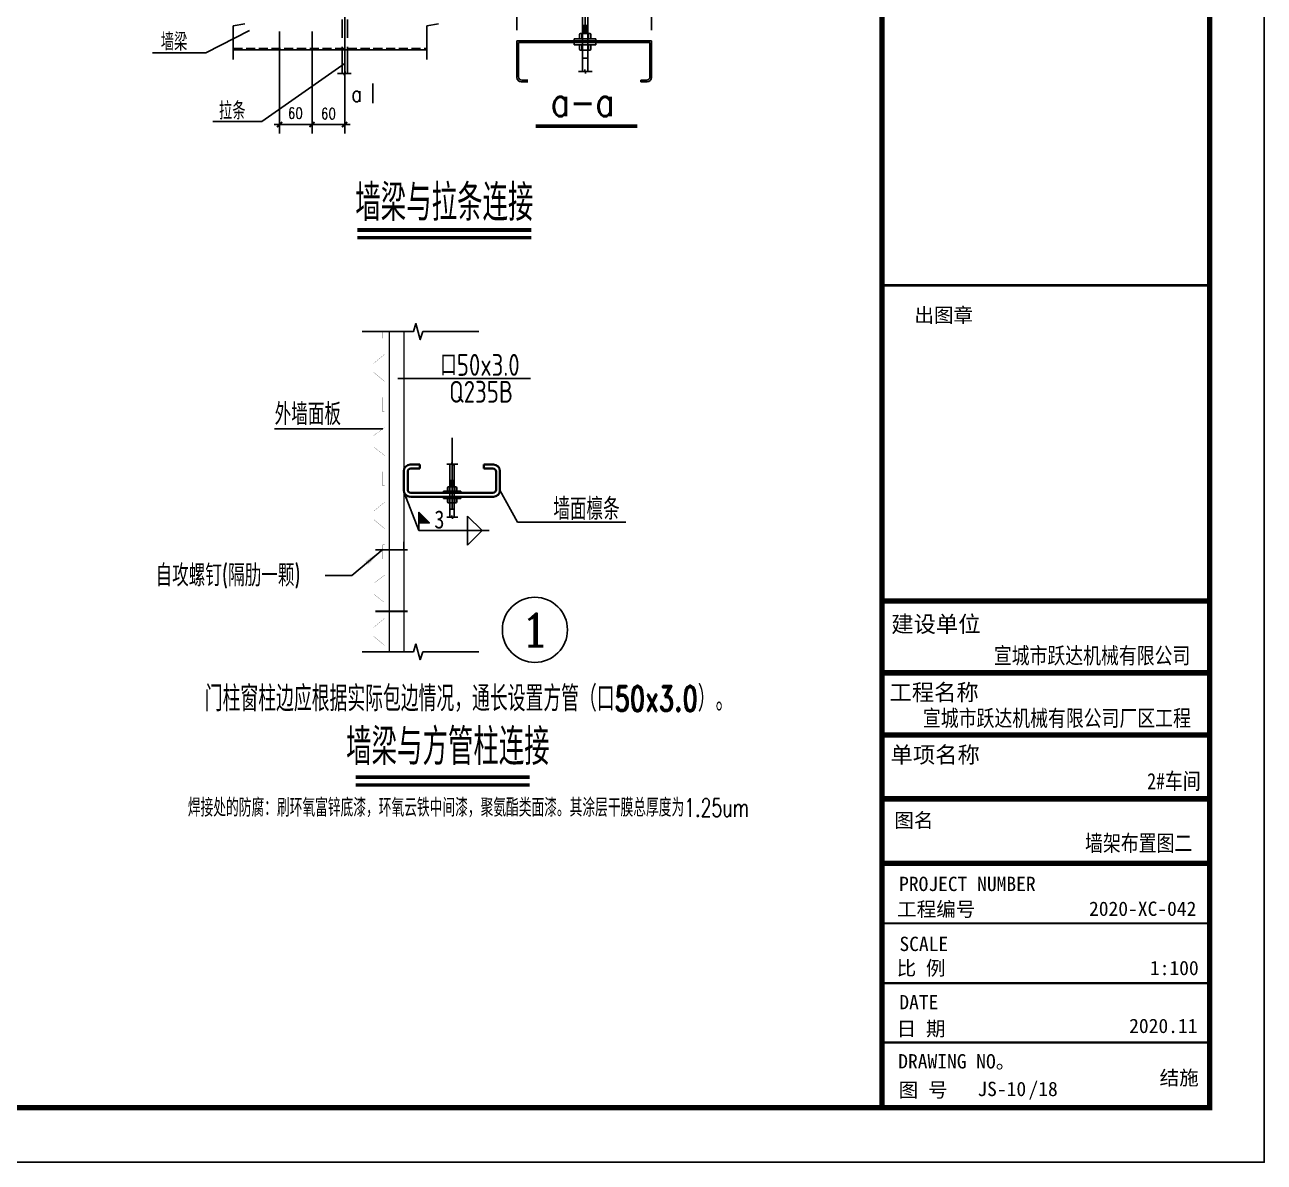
# Model space of a CAD drawing. Extents: x 69728788 to 150163257, y 20675998 to 43663798.
# Drawn here: x 75117182 to 75162631, y 21126288 to 21168004 of the extents above; entities that cross this region are included whole.
import ezdxf
from ezdxf.enums import TextEntityAlignment as Align

# ---------------------------------------------------------------- set-up
doc = ezdxf.new("R2010")
doc.units = 0
doc.header["$LTSCALE"] = 1000
doc.header["$MEASUREMENT"] = 0
for name, pattern in [('CENTER', [2, 1.25, -0.25, 0.25, -0.25]), ('DASH', [0.35, 0.25, -0.1]), ('DASHDOT', [25.4, 12.7, -6.35, 0, -6.35]), ('DASHED', [0.75, 0.5, -0.25])]:
    doc.linetypes.add(name, pattern=pattern)
doc.layers.get('0').update_dxf_attribs({"linetype": 'CONTINUOUS'})
for name, color, linetype in [('116', 1, 'CONTINUOUS'), ('5图框', 7, 'CONTINUOUS'), ('AXIS', 3, 'CONTINUOUS'), ('DHX', 1, 'DASHDOT'), ('DIM', 3, 'CONTINUOUS'), ('OTHER', 7, 'CONTINUOUS'), ('PUB_DIM', 3, 'CONTINUOUS'), ('PUB_HATCH', 8, 'CONTINUOUS'), ('PUB_TEXT', 7, 'CONTINUOUS'), ('PUB_TITLE', 4, 'CONTINUOUS'), ('QL', 4, 'CONTINUOUS'), ('TEXT', 7, 'CONTINUOUS'), ('XUX', 3, 'DASHED'), ('图框', 253, 'CONTINUOUS'), ('焊缝标注', 253, 'CONTINUOUS')]:
    doc.layers.add(name, color=color, linetype=linetype)
for name, color, linetype, lineweight in [('20', 2, 'CONTINUOUS', 35), ('JXB-C3', 3, 'CONTINUOUS', 5), ('NO1', 3, 'CENTER', 5), ('图文说明基线', 251, 'CONTINUOUS', 50)]:
    doc.layers.add(name, color=color, linetype=linetype, lineweight=lineweight)
doc.styles.add('-黑体', font='simhei.ttf')
doc.styles.add('_TXT', font='SIMPLEX.shx', dxfattribs={"width": 0.6})
doc.styles.add('COMP', font='complex', dxfattribs={"bigfont": 'hztxt'})
doc.styles.add('DIM_FONT', font='SIMPLEX.shx', dxfattribs={"width": 0.8})
doc.styles.add('hztxt', font='romand_pkpm', dxfattribs={"bigfont": 'hztxt'})
doc.styles.add('TSSD_Rein', font='atssdeng.shx', dxfattribs={"width": 0.7, "bigfont": 'atssdchn.shx'})
doc.styles.add('宋体', font='', dxfattribs={"width": 0.8})
doc.styles.add('黑体', font='simhei.ttf', dxfattribs={"width": 0.6, "height": 4.3})
doc.styles.get('宋体').set_extended_font_data('SimSun')

# ---------------------------------------------------------------- blocks, each defined once
blk = doc.blocks.new('_ARROW')
blk.add_solid([(0, 0), (-1, 0.1), (-1, -0.1)])
blk = doc.blocks.new('_INDEX1')
at = {"const_width": 0.035}
blk.add_lwpolyline([(-0.5, 0, 1), (0.5, 0, 1)], format="xyb", close=True, dxfattribs=at)
at = {"style": 'COMP', "width": 2.333333}
blk.add_attdef('1', text='', height=0.5, dxfattribs=at).set_placement((-0.25, -0.25), (0.25, -0.25), align=Align.FIT)
blk = doc.blocks.new('*X30')
at = {"color": 0}
for p, q in [((20622, 8017), (20636, 8031)), ((20624, 8002), (20656, 8034)), ((20626, 7986), (20676, 8036)), ((20639, 7981), (20692, 8035)), ((20659, 7984), (20694, 8020)), ((20679, 7986), (20696, 8004))]:
    blk.add_line(p, q, dxfattribs=at)
blk = doc.blocks.new('*X34')
at = {"color": 0}
for p, q in [((20622, 8017), (20636, 8031)), ((20624, 8002), (20656, 8034)), ((20626, 7986), (20676, 8036)), ((20639, 7981), (20692, 8035)), ((20659, 7984), (20694, 8020)), ((20679, 7986), (20696, 8004))]:
    blk.add_line(p, q, dxfattribs=at)
blk = doc.blocks.new('_DIMX')
blk.add_line((-150, 0), (150, 0))
at = {"const_width": 50}
blk.add_lwpolyline([(-70, -70), (70, 70)], dxfattribs=at)
blk = doc.blocks.new('1253633')
at = {"layer": 'PUB_TEXT'}
blk.add_hatch(color=256, dxfattribs=at).paths.add_polyline_path([(75182662.2, 21109247.5), (75182371.3, 21109538.3), (75182371.3, 21109247.5)])
blk.add_hatch(color=256, dxfattribs=at).paths.add_polyline_path([(75182662.2, 21109247.5), (75182371.3, 21109538.3), (75182371.3, 21109247.5)])
for p, q in [((75181956.7, 21110143.3, 0), (75181956.7, 21110674.9, 0)), ((75182063, 21110161, 0), (75182063, 21110657.2, 0)), ((75182133.9, 21110852.1, 0), (75182399.7, 21110852.1, 0)), ((75182151.6, 21110745.8, 0), (75182399.7, 21110745.8, 0)), ((75182399.7, 21110745.8, 0), (75182399.7, 21110852.1, 0)), ((75184156, 21110745.8, 0), (75184156, 21110852.1, 0)), ((75184156, 21110852.1, 0), (75184421.7, 21110852.1, 0)), ((75184156, 21110745.8, 0), (75184404, 21110745.8, 0)), ((75184492.6, 21110161, 0), (75184492.6, 21110657.2, 0)), ((75184598.9, 21110143.3, 0), (75184598.9, 21110674.9, 0)), ((75184421.7, 21109966.1, 0), (75182141.4, 21109966.1, 0)), ((75182151.6, 21110072.4, 0), (75184404, 21110072.4, 0))]:
    blk.add_line(p, q)
at = {"const_width": 99.5}
blk.add_lwpolyline([(75185582.3, 21120160.6), (75188381.3, 21120160.6)], dxfattribs=at)
for centre, radius, start, end in [((75182133.9, 21110674.9, 0), 177.2, 90, 180), ((75182151.6, 21110657.2, 0), 88.6, 90, 180), ((75184404, 21110657.2, 0), 88.6, 0, 90), ((75184421.7, 21110674.9, 0), 177.2, 0, 90), ((75182133.9, 21110143.3, 0), 177.2, 180, 270), ((75182151.6, 21110161, 0), 88.6, 180, 270), ((75184404, 21110161, 0), 88.6, 270, 0), ((75184421.7, 21110143.3, 0), 177.2, 270, 0)]:
    blk.add_arc(centre, radius, start, end)
at = {"layer": '116'}
blk.add_line((75183284.2, 21109625.7, 0), (75183284.2, 21111584.3, 0), dxfattribs=at)
at = {"layer": 'AXIS'}
blk.add_line((75181793.2, 21113219.2, 0), (75185440.1, 21113219.2, 0), dxfattribs=at)
at = {"layer": 'DHX'}
blk.add_line((75180331.7, 21121429.2), (75180331.7, 21124185.7), dxfattribs=at)
at = {"layer": 'DIM'}
for p, q in [((75186868.5, 21122712.8), (75186868.5, 21123494.7)), ((75187017.8, 21122712.8), (75187017.8, 21123494.7)), ((75177585.7, 21122976.5), (75177267.5, 21122921.4)), ((75177267.5, 21122921.4), (75177267.5, 21121992.1)), ((75182910.5, 21122976.5), (75182592.2, 21122921.4)), ((75182592.2, 21122921.4), (75182592.2, 21121992.1)), ((75186868.5, 21122712.8), (75186868.5, 21122929.2)), ((75186868.5, 21122929.2), (75187017.8, 21122929.2)), ((75187017.8, 21122929.2), (75187017.8, 21122712.8)), ((75177710.7, 21122787.7), (75176509.3, 21122179.2)), ((75185068.7, 21122503.7), (75185068.7, 21121503.4)), ((75186919.4, 21122503.7), (75185068.7, 21122503.7)), ((75185113.5, 21122459), (75185113.5, 21121518.4)), ((75186919.4, 21122459), (75185113.5, 21122459)), ((75186644.5, 21122563.5), (75187241.7, 21122563.5)), ((75186644.5, 21122503.7), (75186644.5, 21122563.5)), ((75186644.5, 21122459), (75186644.5, 21122399.2)), ((75186784.9, 21122563.5), (75186784.9, 21122682.9)), ((75186814.8, 21122712.8), (75187071.5, 21122712.8)), ((75186851.8, 21122563.5), (75186851.8, 21122712.8)), ((75187017.8, 21122712.8), (75186868.5, 21122712.8)), ((75186919.4, 21122503.7), (75188770, 21122503.7)), ((75186919.4, 21122459), (75188725.2, 21122459)), ((75187034.5, 21122563.5), (75187034.5, 21122712.8)), ((75187101.4, 21122563.5), (75187101.4, 21122682.9)), ((75187241.7, 21122503.7), (75187241.7, 21122563.5)), ((75187241.7, 21122459), (75187241.7, 21122399.2)), ((75188725.2, 21122459), (75188725.2, 21121518.4)), ((75188770, 21122503.7), (75188770, 21121503.4)), ((75176509.3, 21122179.2), (75175040.3, 21122179.2)), ((75177267.5, 21122258.2), (75182592.2, 21122258.2)), ((75180257, 21122258.2), (75180257, 21121611.3)), ((75180406.3, 21122258.2), (75180406.3, 21121611.3)), ((75186644.5, 21122399.2), (75187241.7, 21122399.2)), ((75186784.9, 21122399.2), (75186784.9, 21122279.8)), ((75186814.8, 21122249.9), (75187071.5, 21122249.9)), ((75186851.8, 21122399.2), (75186851.8, 21122249.9)), ((75187017.8, 21122249.9), (75186868.5, 21122249.9)), ((75186868.5, 21122249.9), (75186868.5, 21122033.4)), ((75186868.5, 21121665.6), (75186868.5, 21122249.9)), ((75187017.8, 21122033.4), (75187017.8, 21122249.9)), ((75187017.8, 21121665.6), (75187017.8, 21122249.9)), ((75187034.5, 21122399.2), (75187034.5, 21122249.9)), ((75187101.4, 21122399.2), (75187101.4, 21122279.8)), ((75180342.9, 21121892.1), (75178055.3, 21120286.3)), ((75186868.5, 21122033.4), (75187017.8, 21122033.4)), ((75180135.2, 21121611.3), (75180310, 21121611.3)), ((75180310, 21121611.3), (75180317.2, 21121559)), ((75180317.2, 21121559), (75180339.6, 21121668.3)), ((75180339.6, 21121668.3), (75180348.6, 21121611.3)), ((75180348.6, 21121611.3), (75180511.1, 21121611.3)), ((75186926.3, 21121665.6), (75186763.7, 21121665.6)), ((75186935.2, 21121722.6), (75186926.3, 21121665.6)), ((75186957.7, 21121613.2), (75186935.2, 21121722.6)), ((75186964.8, 21121665.6), (75186957.7, 21121613.2)), ((75187139.7, 21121665.6), (75186964.8, 21121665.6)), ((75185367.3, 21121384), (75185188.2, 21121384)), ((75185367.3, 21121428.8), (75185203.1, 21121428.8)), ((75188471.4, 21121428.8), (75188635.6, 21121428.8)), ((75188471.4, 21121428.8), (75188471.4, 21121384)), ((75188471.4, 21121384), (75188650.6, 21121384)), ((75178055.3, 21120286.3), (75176699.9, 21120286.3)), ((75183270.7, 21110865.2, 0), (75183140.7, 21110865.2, 0)), ((75183224.5, 21110239.7, 0), (75183224.5, 21110865.2, 0)), ((75183277.9, 21110910.8, 0), (75183270.7, 21110865.2, 0)), ((75183295.8, 21110823.3, 0), (75183277.9, 21110910.8, 0)), ((75183301.6, 21110865.2, 0), (75183295.8, 21110823.3, 0)), ((75183441.4, 21110865.2, 0), (75183301.6, 21110865.2, 0)), ((75183343.9, 21110239.7, 0), (75183343.9, 21110865.2, 0)), ((75183157.6, 21110120.2, 0), (75183157.6, 21110215.8, 0)), ((75183181.5, 21110239.7, 0), (75183386.9, 21110239.7, 0)), ((75183211.1, 21110120.2, 0), (75183211.1, 21110239.7, 0)), ((75183224.5, 21110239.7, 0), (75183224.5, 21110412.8, 0)), ((75183224.5, 21110412.8, 0), (75183343.9, 21110412.8, 0)), ((75183343.9, 21110239.7, 0), (75183224.5, 21110239.7, 0)), ((75183343.9, 21110412.8, 0), (75183343.9, 21110239.7, 0)), ((75183357.3, 21110120.2, 0), (75183357.3, 21110239.7, 0)), ((75183410.8, 21110120.2, 0), (75183410.8, 21110215.8, 0)), ((75183045.3, 21110120.2, 0), (75183523.1, 21110120.2, 0)), ((75183045.3, 21110072.4, 0), (75183045.3, 21110120.2, 0)), ((75183045.3, 21109966.1, 0), (75183045.3, 21109918.3, 0)), ((75183045.3, 21109918.3, 0), (75183523.1, 21109918.3, 0)), ((75183157.6, 21109918.3, 0), (75183157.6, 21109822.8, 0)), ((75183211.1, 21109918.3, 0), (75183211.1, 21109798.9, 0)), ((75183224.5, 21109401.9, 0), (75183224.5, 21109869.4, 0)), ((75183343.9, 21109401.9, 0), (75183343.9, 21109869.4, 0)), ((75183357.3, 21109918.3, 0), (75183357.3, 21109798.9, 0)), ((75183410.8, 21109918.3, 0), (75183410.8, 21109822.8, 0)), ((75183523.1, 21110072.4, 0), (75183523.1, 21110120.2, 0)), ((75183523.1, 21109966.1, 0), (75183523.1, 21109918.3, 0)), ((75183181.5, 21109798.9, 0), (75183386.9, 21109798.9, 0)), ((75183343.9, 21109798.9, 0), (75183224.5, 21109798.9, 0)), ((75183224.5, 21109798.9, 0), (75183224.5, 21109625.7, 0)), ((75183224.5, 21109625.7, 0), (75183343.9, 21109625.7, 0)), ((75183343.9, 21109625.7, 0), (75183343.9, 21109798.9, 0)), ((75183270.7, 21109401.9, 0), (75183140.7, 21109401.9, 0)), ((75183277.9, 21109447.5, 0), (75183270.7, 21109401.9, 0)), ((75183295.8, 21109360, 0), (75183277.9, 21109447.5, 0)), ((75183301.6, 21109401.9, 0), (75183295.8, 21109360, 0)), ((75183441.4, 21109401.9, 0), (75183301.6, 21109401.9, 0))]:
    blk.add_line(p, q, dxfattribs=at)
for centre, radius, start, end in [((75186814.8, 21122682.9), 29.9, 90, 180), ((75186814.8, 21122682.9), 29.9, 90, 180), ((75187071.5, 21122682.9), 29.9, 0, 90), ((75186814.8, 21122279.8), 29.9, 180, 270), ((75186814.8, 21122279.8), 29.9, 180, 270), ((75187071.5, 21122279.8), 29.9, 270, 0), ((75185188.2, 21121503.4), 119.4, 180, 270), ((75185203.1, 21121518.4), 89.6, 180, 270), ((75188635.6, 21121518.4), 89.6, 270, 0), ((75188650.6, 21121503.4), 119.4, 270, 0), ((75183181.5, 21110215.8, 0), 23.9, 90, 180), ((75183181.5, 21110215.8, 0), 23.9, 90, 180), ((75183386.9, 21110215.8, 0), 23.9, 0, 90), ((75183181.5, 21109822.8, 0), 23.9, 180, 270), ((75183181.5, 21109822.8, 0), 23.9, 180, 270), ((75183386.9, 21109822.8, 0), 23.9, 270, 0)]:
    blk.add_arc(centre, radius, start, end, dxfattribs=at)
at = {"layer": 'JXB-C3', "const_width": 5, "elevation": 0}
for points in [[(75181371.1, 21114508.4), (75181371.1, 21114322.5), (75181420.2, 21114322.5), (75181420.2, 21113880.6), (75181125.7, 21113635.2), (75181125.7, 21113389.7), (75181420.2, 21113144.3), (75181420.2, 21112702.5), (75181371.1, 21112702.5), (75181371.1, 21112309.7), (75181420.2, 21112309.7), (75181420.2, 21111867.9), (75181125.7, 21111648.8), (75181125.7, 21111338.9), (75181420.2, 21111109)], [(75181420.2, 21111109), (75181431, 21111100), (75181431, 21110658.2), (75181381.9, 21110658.2), (75181381.9, 21110265.5), (75181431, 21110265.5), (75181431, 21109823.7), (75181136.4, 21109578.2), (75181136.4, 21109332.8), (75181431, 21109087.3), (75181431, 21108645.5), (75181381.9, 21108645.5), (75181381.9, 21108252.8), (75181431, 21108252.8), (75181431, 21107810.9), (75181136.4, 21107591.8), (75181136.4, 21107281.9), (75181420.2, 21107060.4), (75181420.2, 21106618.6), (75181125.7, 21106373.1), (75181125.7, 21106127.7), (75181420.2, 21105882.2), (75181420.2, 21105701.5)]]:
    blk.add_lwpolyline(points, dxfattribs=at)
at = {"layer": 'NO1', "color": 7, "linetype": 'Continuous'}
for p, q in [((75181556.7, 21114508.4, 0), (75181556.7, 21105701.5, 0)), ((75181956.7, 21114508.4, 0), (75181956.7, 21105701.5, 0))]:
    blk.add_line(p, q, dxfattribs=at)
at = {"layer": 'OTHER'}
for p, q in [((75182220.5, 21105701.5, 0), (75182290.5, 21105921.5, 0)), ((75182290.5, 21105921.5, 0), (75182410.5, 21105481.5, 0)), ((75180807.8, 21105701.5, 0), (75182220.5, 21105701.5, 0)), ((75182410.5, 21105481.5, 0), (75182480.5, 21105701.5, 0)), ((75182480.5, 21105701.5, 0), (75184016.6, 21105701.5, 0))]:
    blk.add_line(p, q, dxfattribs=at)
at = {"layer": 'OTHER', "elevation": 0}
blk.add_lwpolyline([(75180807.8, 21114508.4), (75182220.5, 21114508.4), (75182290.5, 21114728.4), (75182410.5, 21114288.4), (75182480.5, 21114508.4), (75184016.6, 21114508.4)], dxfattribs=at)
at = {"layer": 'PUB_DIM'}
for p, q in [((75185068.7, 21122803.7), (75185068.7, 21124872.2)), ((75186943.1, 21122803.7), (75186943.1, 21124872.2)), ((75186943.1, 21122803.7), (75186943.1, 21124872.2)), ((75188770, 21122803.7), (75188770, 21124872.2)), ((75178540.1, 21122761.1), (75178540.1, 21119954.7)), ((75179435.9, 21122761.1), (75179435.9, 21119954.7)), ((75179435.9, 21122761.1), (75179435.9, 21119954.7)), ((75180331.7, 21122761.1), (75180331.7, 21119954.7)), ((75179433.9, 21120204.7), (75178542.1, 21120204.7)), ((75180329.7, 21120204.7), (75179437.9, 21120204.7)), ((75181376.9, 21111835.7, 0), (75178403.1, 21111835.7, 0)), ((75188058.2, 21109264.1, 0), (75185084.4, 21109264.1, 0)), ((75181393.2, 21108528, 0), (75180527.8, 21107801.9, 0)), ((75180527.8, 21107801.9, 0), (75179789.1, 21107801.9, 0))]:
    blk.add_line(p, q, dxfattribs=at)
at = {"layer": 'PUB_DIM', "const_width": 44.8}
blk.add_lwpolyline([(75181108.2, 21120784.3), (75181108.2, 21121338.9)], dxfattribs=at)
at = {"layer": 'PUB_DIM', "elevation": 0}
blk.add_lwpolyline([(75185084.4, 21109264.1), (75184598.9, 21110143.3)], dxfattribs=at)
at = {"layer": 'PUB_HATCH'}
for p, q in [((75181556.7, 21114508.4, 0), (75181956.7, 21114508.4, 0)), ((75183527.6, 21114508.4, 0), (75183331.2, 21114508.4, 0)), ((75181956.7, 21108731.2, 0), (75181956.7, 21108534.8, 0)), ((75181556.7, 21105701.5, 0), (75181956.7, 21105701.5, 0)), ((75183527.6, 21105701.5, 0), (75183331.2, 21105701.5, 0))]:
    blk.add_line(p, q, dxfattribs=at)
at = {"layer": 'PUB_TEXT', "elevation": 0}
blk.add_lwpolyline([(75182371.3, 21109034.3), (75182371.3, 21109538.3), (75182662.2, 21109247.5), (75182371.3, 21109247.5)], dxfattribs=at)
blk.add_lwpolyline([(75182371.3, 21109034.3), (75182371.3, 21109538.3), (75182662.2, 21109247.5), (75182371.3, 21109247.5)], dxfattribs=at)
at = {"layer": 'QL', "const_width": 53.3, "elevation": 0}
for points in [[(75181171.9, 21108506.5), (75182060.7, 21108506.5)], [(75181171.9, 21106813.6), (75182060.7, 21106813.6)]]:
    blk.add_lwpolyline(points, dxfattribs=at)
at = {"layer": 'XUX'}
for p, q in [((75180257, 21123840.7), (75180257, 21122258.2)), ((75180406.3, 21123840.7), (75180406.3, 21122258.2)), ((75186868.5, 21122249.9), (75186868.5, 21122712.8)), ((75187017.8, 21122249.9), (75187017.8, 21122712.8)), ((75183224.5, 21109869.4, 0), (75183224.5, 21110239.7, 0)), ((75183343.9, 21109869.4, 0), (75183343.9, 21110239.7, 0))]:
    blk.add_line(p, q, dxfattribs=at)
at = {"layer": 'XUX', "linetype": 'DASH'}
blk.add_line((75177267.5, 21122298.7), (75182592.2, 21122298.7), dxfattribs=at)
at = {"layer": '图文说明基线', "const_width": 101.6, "elevation": 0}
blk.add_lwpolyline([(75180679.3, 21117304.7), (75185462.5, 21117304.7)], dxfattribs=at)
at = {"layer": '图文说明基线', "elevation": 0}
blk.add_lwpolyline([(75180679.3, 21117094.9), (75185462.5, 21117094.9)], dxfattribs=at)
at = {"layer": '图文说明基线', "const_width": 101.6}
blk.add_lwpolyline([(75180634, 21102254.7), (75185417.2, 21102254.7)], dxfattribs=at)
at = {"layer": '图文说明基线'}
blk.add_lwpolyline([(75180634, 21102044.9), (75185417.2, 21102044.9)], dxfattribs=at)
at = {"layer": '焊缝标注'}
for p, q in [((75181954.6, 21110103.4, 0), (75182371.3, 21109034.3, 0)), ((75183707.1, 21109034.3, 0), (75183707.1, 21109434.3, 0)), ((75183707.1, 21109434.3, 0), (75184107.1, 21109034.3, 0)), ((75182371.3, 21109034.3, 0), (75184307.1, 21109034.3, 0)), ((75183707.1, 21109034.3, 0), (75183707.1, 21108634.3, 0)), ((75183707.1, 21108634.3, 0), (75184107.1, 21109034.3, 0))]:
    blk.add_line(p, q, dxfattribs=at)
blk.add_solid([(75181954.6, 21110103.4, 0), (75181999.2, 21109906.2, 0), (75182055.1, 21109928, 0)], dxfattribs=at)
at = {"layer": 'DIM'}
for name, p, xscale, yscale, zscale, rotation in [('*X34', (75170864.1, 21186999), 2.985983999843801, 2.98598400130868, 2.985984000000001, 262.8749835358373), ('*X30', (75170421, 21161668.5, 0), 2.388781225923982, 2.38878121972084, 2.388781228032001, 262.8749837065122)]:
    blk.add_blockref(name, p, dxfattribs=dict(at, xscale=xscale, yscale=yscale, zscale=zscale, rotation=rotation))
at = {"layer": 'PUB_DIM', "rotation": 180}
for p in [(75178541.1, 21120204.7), (75179432.9, 21120204.7), (75180328.7, 21120204.7)]:
    blk.add_blockref('_DIMX', p, dxfattribs=at)
at = {"layer": 'PUB_DIM', "xscale": -600.0000000020191, "yscale": 600, "zscale": 600.0000000000299, "rotation": 219.9999999996461}
blk.add_blockref('_ARROW', (75181393.2, 21108528, 0), dxfattribs=at)
at = {"layer": 'PUB_TEXT', "xscale": 1792, "yscale": 1792, "zscale": 1792}
blk.add_blockref('_INDEX1', (75185562.1, 21106305.7, 0), dxfattribs=at).add_auto_attribs({'1': '1'})
at = {"layer": '5图框', "style": 'hztxt', "width": 0.7}
for s, height, p in [('墙梁与拉条连接', 1000.05, (75180621.2, 21117554.8, 0)), ('门柱窗柱边应根据实际包边情况，通长设置方管（口50x3.0）。', 700, (75176483.1, 21104065)), ('墙梁与方管柱连接', 1000.05, (75180368.9, 21102587.5)), ('焊接处的防腐：刷环氧富锌底漆，环氧云铁中间漆，聚氨酯类面漆。其涂层干膜总厚度为1.25um', 500, (75176017.5, 21101166.1))]:
    blk.add_text(s, height=height, dxfattribs=at).set_placement(p)
at = {"layer": 'AXIS', "style": 'TSSD_Rein', "width": 0.8}
for s, p in [('口50x3.0', (75182958.2, 21113292.6, 0)), ('Q235B', (75183203.1, 21112554.1, 0)), ('外墙面板', (75178405.2, 21111937.6, 0)), ('墙面檩条', (75186069.4, 21109330.2, 0))]:
    blk.add_text(s, height=600, dxfattribs=at).set_placement(p)
blk.add_text('自攻螺钉(隔肋一颗)', height=600, dxfattribs=at).set_placement((75175128.7, 21107801.9, 0), align=Align.MIDDLE_LEFT)
at = {"layer": 'PUB_DIM', "style": 'DIM_FONT', "width": 0.8}
blk.add_text('a', height=447.9, dxfattribs=at).set_placement((75180660.3, 21121053), align=Align.MIDDLE)
at = {"layer": 'PUB_DIM', "color": 7, "char_height": 300, "attachment_point": 5, "style": 'DIM_FONT'}
for insert in [(75178973.5, 21120517.1), (75179883.8, 21120504.7)]:
    blk.add_mtext('\\A1;60', dxfattribs=dict(at, insert=insert))
at = {"layer": 'PUB_TEXT', "width": 0.8}
for s, height, style, p in [('墙梁', 480, 'TSSD_Rein', (75175272.8, 21122241.6)), ('拉条', 480, 'TSSD_Rein', (75176873.2, 21120344.4)), ('a-a', 796.26, '_TXT', (75186003.6, 21120433))]:
    blk.add_text(s, height=height, dxfattribs=dict(at, style=style)).set_placement(p)
at = {"layer": '焊缝标注', "width": 1.040018}
blk.add_text('3', height=500, dxfattribs=at).set_placement((75182795.6, 21109092.7, 0), (75183075.6, 21109092.7, 0), align=Align.FIT)

msp = doc.modelspace()

# ---------------------------------------------------------------- linework, layer by layer
at = {"layer": 'PUB_TITLE'}
msp.add_lwpolyline([(75043830.5, 21126287.7), (75162630.5, 21126287.7), (75162630.5, 21210287.7), (75043830.5, 21210287.7)], close=True, dxfattribs=at)
at = {"layer": 'PUB_TITLE', "const_width": 200}
msp.add_lwpolyline([(75048830.5, 21128287.7), (75160630.5, 21128287.7), (75160630.5, 21208287.7), (75048830.5, 21208287.7)], close=True, dxfattribs=at)
at = {"layer": '图框', "color": 4}
for points, const_width in [([(75148612, 21208287.7), (75148612, 21128287.7)], 197.2), ([(75148612, 21146870.3), (75160586.8, 21146870.3)], 199.2), ([(75148612, 21144236.3), (75160590.5, 21144236.3)], 199.2), ([(75148612, 21141957.6), (75160630.5, 21141957.6)], 199.2), ([(75148612, 21139616.1), (75160630.5, 21139616.1)], 199.2), ([(75148612, 21137247), (75160630.5, 21137247)], 199.2), ([(75148612, 21135049.3), (75160630.5, 21135049.3)], 80.7), ([(75148612, 21132855.4), (75160630.5, 21132855.4)], 80.7), ([(75148612, 21130678.1), (75160630.5, 21130678.1)], 80.7)]:
    msp.add_lwpolyline(points, dxfattribs=dict(at, const_width=const_width))
at = {"layer": '图框', "color": 0, "const_width": 100}
msp.add_lwpolyline([(75148612, 21158452.5), (75160630.5, 21158452.5)], dxfattribs=at)

# ---------------------------------------------------------------- block references
at = {"layer": '20', "xscale": 1.333299998193979, "yscale": 1.333300000056624, "zscale": 1.3333}
msp.add_blockref('1253633', (-25109021.9, -6995224.7), dxfattribs=at)

# ---------------------------------------------------------------- texts
at = {"insert": (75152884.3, 21144573.6), "char_height": 3.333, "width": 58.781, "attachment_point": 1}
msp.add_mtext('宣城嘉怡纸箱包装有限公司', dxfattribs=at)
at = {"layer": 'TEXT', "color": 3, "style": '-黑体', "width": 0.8}
for s, p in [('宣城市跃达机械有限公司', (75152715.4, 21144569.2)), ('宣城市跃达机械有限公司厂区工程', (75150116.7, 21142274.8)), ('2#车间', (75158338.9, 21139963.4)), ('墙架布置图二', (75156060.1, 21137691.1))]:
    msp.add_text(s, height=600.3, dxfattribs=at).set_placement(p)
at = {"layer": '图框', "color": 4}
for s, height, style, p in [('出图章', 525.89, '黑体', (75149802.4, 21157091.6)), ('建设单位', 600, '黑体', (75148955.3, 21145724.9)), ('工程名称', 600, '黑体', (75148888.9, 21143221.8)), ('单项名称', 600, '黑体', (75148928.9, 21140930.2)), ('图名', 525.89, '黑体', (75149067.3, 21138566)), ('工程编号', 525.89, '黑体', (75149170.3, 21135303.4)), ('2020-XC-042', 525.888, '宋体', (75156206.9, 21135321.5)), ('SCALE', 525.89, '黑体', (75149254.1, 21134032.3)), ('比 例', 525.89, '黑体', (75149152.6, 21133146.4)), ('1:100', 525.89, '宋体', (75158439.9, 21133148.5)), ('DATE', 525.89, '黑体', (75149251.3, 21131895.1)), ('日 期', 525.89, '黑体', (75149152.6, 21130920.8)), ('2020.11', 525.89, '宋体', (75157678.7, 21131025.5)), ('DRAWING NO。', 525.888, '黑体', (75149209.8, 21129725.7)), ('图 号', 525.89, '黑体', (75149227.3, 21128675.6))]:
    msp.add_text(s, height=height, dxfattribs=dict(at, style=style)).set_placement(p)
at = {"layer": '图框', "color": 0, "style": '黑体'}
msp.add_text('PROJECT NUMBER', height=525.888, dxfattribs=at).set_placement((75149241.2, 21136233))
at = {"layer": '图框', "color": 3, "style": '宋体'}
for s, p in [('结施', (75158794.4, 21129120.6)), ('JS-10', (75152111.7, 21128712.3)), ('/18', (75153987.1, 21128712.3))]:
    msp.add_text(s, height=525.89, dxfattribs=at).set_placement(p)

doc.saveas('drawing.dxf')
